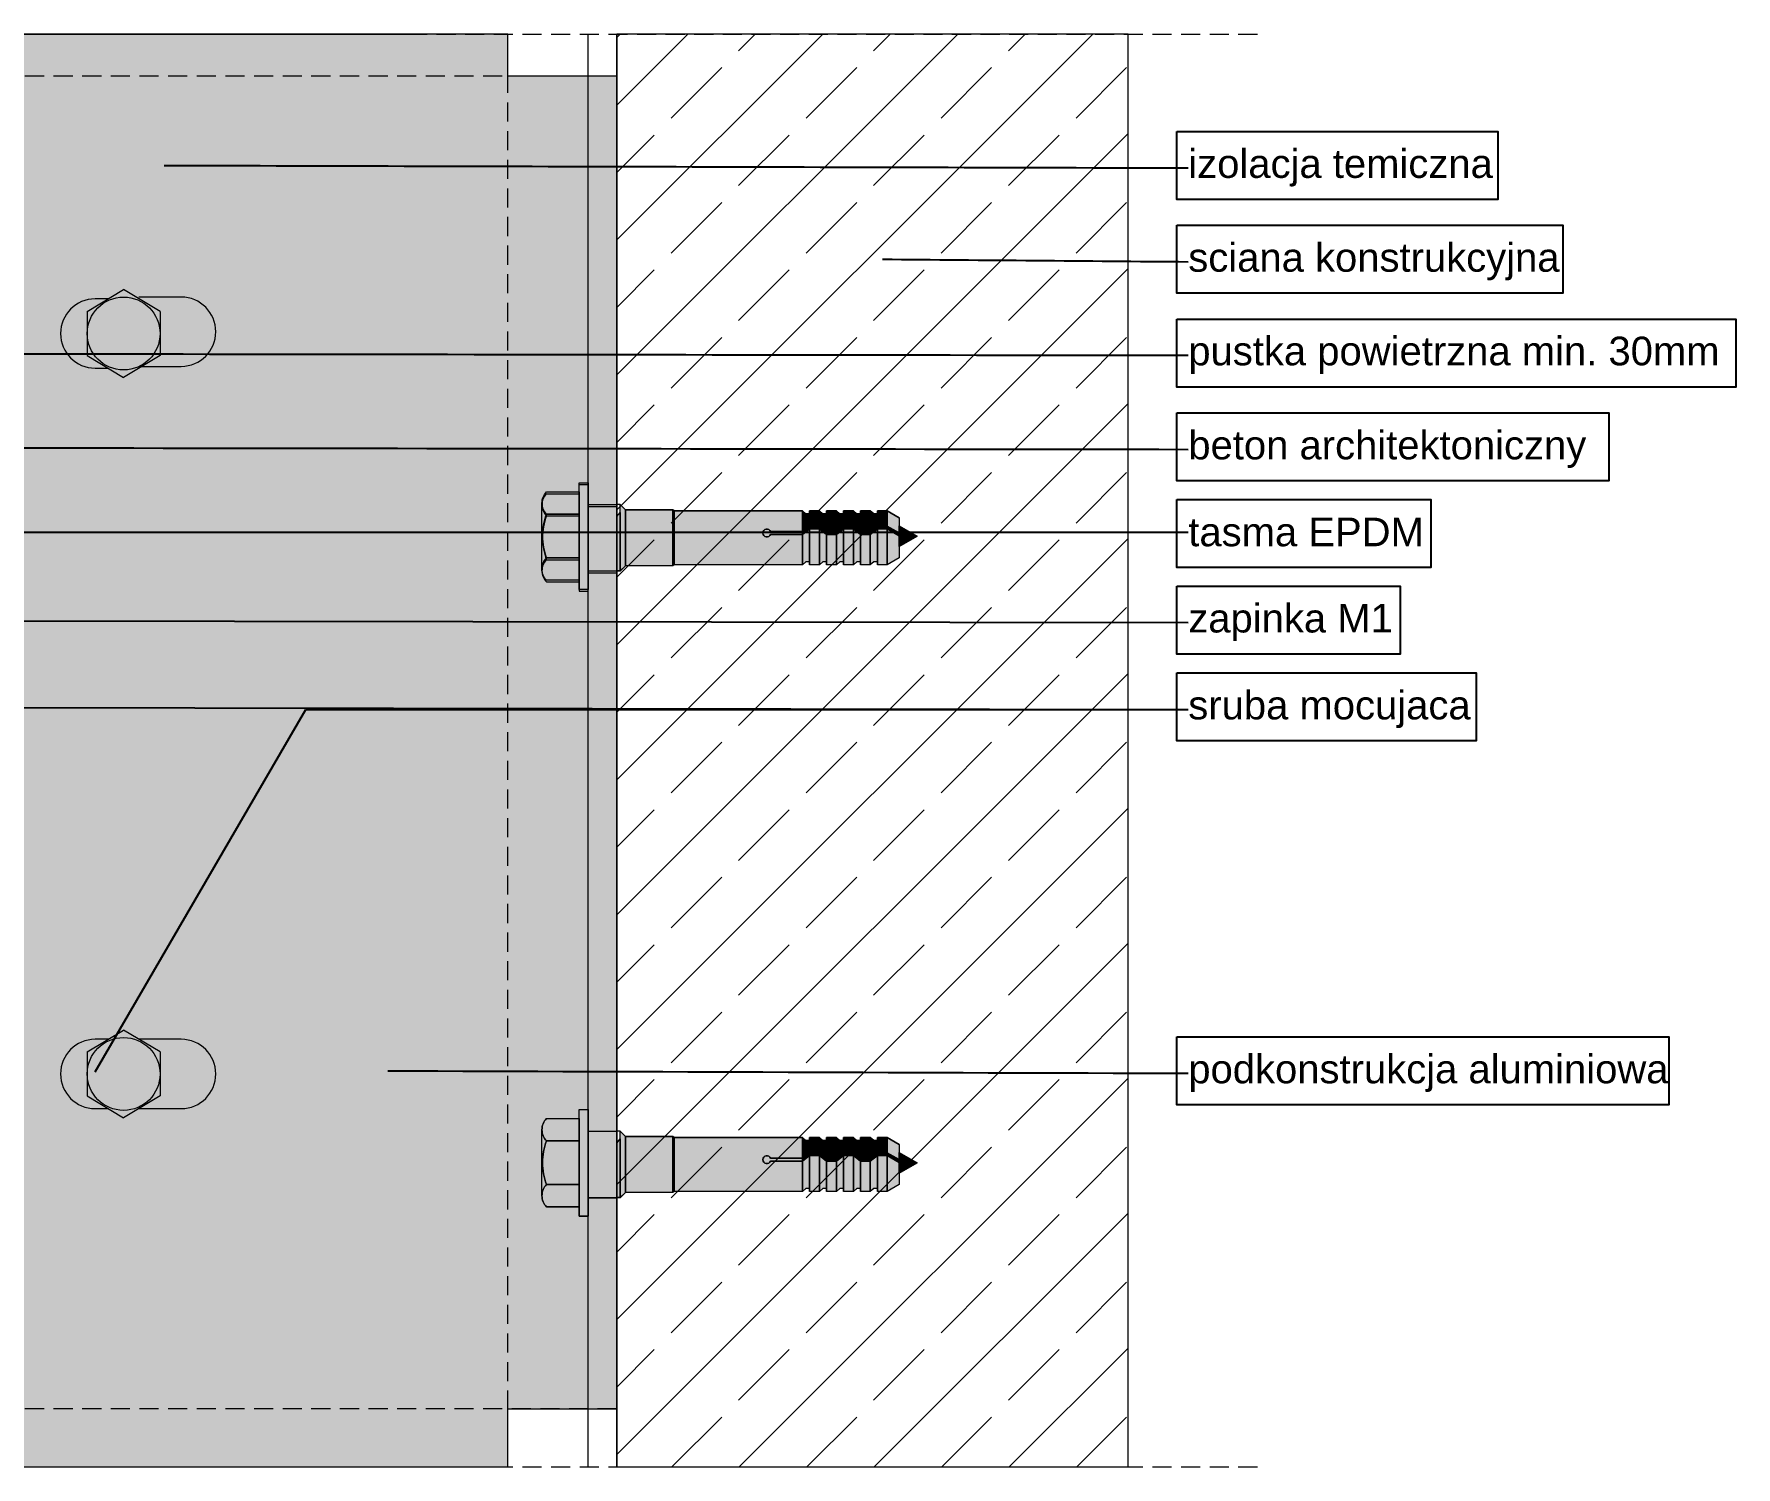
# Model space of a CAD drawing. Extents: x -106823 to -42801, y 48734 to 74234.
# Drawn here: x -50483 to -48700, y 67636 to 69137 of the extents above; entities that cross this region are included whole.
import ezdxf

# ---------------------------------------------------------------- set-up
doc = ezdxf.new("R2010")
doc.units = 0
doc.header["$MEASUREMENT"] = 0
doc.linetypes.add('Hidden Line', pattern=[30, 20, -10])
for name, color, linetype, lineweight, true_color in [('2D - Ogólne_Pen_No__2', 7, 'Continuous', 15, 0x7f7f7f), ('2D - Ogólne_Pen_No__82', 7, 'Continuous', 20, 0xaaaaaa), ('2D Drafting - General_Pen_No__141', 7, 'Continuous', 0, 0xe8e8e8), ('2D Drafting - General_Pen_No__2', 7, 'Continuous', 15, 0x7f7f7f), ('2D Drafting - General_Pen_No__81', 7, 'Continuous', 20, 0x6a6a6a), ('Annotation - Label_Pen_No__5', 7, 'Continuous', 25, 0x40a5ff)]:
    doc.layers.add(name, color=color, linetype=linetype, lineweight=lineweight, true_color=true_color)
doc.layers.add('2D Drafting - General_Pen_No__121', color=255, linetype='Continuous', lineweight=0)
doc.styles.add('GENERATED_STYLE_2', font='arial.ttf')
doc.dimstyles.new('GENERATED_STYLE__7', dxfattribs={"dimtxt": 0.18, "dimasz": 91.2, "dimexe": 0.18, "dimexo": 0.0625, "dimgap": 0.09, "dimtad": 0, "dimtih": 1, "dimtoh": 1, "dimdec": 4, "dimzin": 0, "dimdsep": 46, "dimcen": 0.09, "dimadec": 0, "dimazin": 0, "dimtfac": 1, "dimtdec": 4, "dimtmove": 0, "dimatfit": 3, "dimldrblk": 'ARROWHEAD_5', "dimfxl": 0, "dimtolj": 1, "dimtzin": 0, "dimarcsym": 0})

# ---------------------------------------------------------------- blocks, each defined once
blk = doc.blocks.new('ARROWHEAD_5')
at = {"color": 0, "linetype": 'Continuous', "lineweight": 0}
blk.add_line((0, 0), (-1, 0), dxfattribs=at)
blk.add_solid([(-1, 0.2679), (0, 0), (-1, -0.2679), (-1, 0.2679)], dxfattribs=at)

msp = doc.modelspace()

# ---------------------------------------------------------------- hatches: boundary and pattern name
at = {"layer": '2D Drafting - General_Pen_No__121', "linetype": 'Continuous'}
for points in [[(-49911.87, 68633.98), (-49946.05, 68633.98, -0.4195601), (-49946.05, 68657.28), (-49911.87, 68657.28)], [(-49902.55, 68611.07), (-49902.55, 68555.15), (-49911.87, 68555.15), (-49911.87, 68611.07), (-49911.87, 68666.99), (-49902.55, 68666.99)], [(-49950.32, 68611.07, 0.092424), (-49946.05, 68588.16, 0.201281), (-49950.93, 68576.51), (-49950.93, 68645.63, 0.201281), (-49946.05, 68633.98, 0.092424)], [(-49872.55, 68574.4), (-49902.55, 68574.4), (-49902.55, 68611.07), (-49902.55, 68644.07), (-49872.55, 68644.07), (-49872.55, 68607.2)], [(-49902.55, 68574.4), (-49902.55, 68611.07), (-49902.55, 68644.07), (-49872.55, 68644.07), (-49872.55, 68608.15), (-49872.55, 68574.4)], [(-49872.55, 68574.49), (-49872.55, 68607.2), (-49872.55, 68631.55), (-49869.04, 68635.92), (-49869.04, 68574.49)], [(-49869.04, 68574.49), (-49869.04, 68644.07), (-49868.86, 68644.07), (-49863.45, 68638.65), (-49863.45, 68579.91), (-49868.86, 68574.49)], [(-49863.45, 68579.81), (-49863.45, 68638.65), (-49813.71, 68638.65), (-49813.71, 68579.81)], [(-49813.71, 68579.81), (-49813.71, 68638.65), (-49812.46, 68637.41), (-49812.46, 68581.05)], [(-49812.46, 68581.05), (-49812.46, 68637.41), (-49678.04, 68637.41), (-49678.04, 68615.75), (-49711.35, 68615.75, 5.4750432), (-49711.35, 68612.79), (-49678.04, 68612.79), (-49678.04, 68581.05)], [(-49670.6, 68634.45), (-49670.6, 68621.5), (-49678.04, 68615.75), (-49678.04, 68637.41), (-49674.3, 68634.45)], [(-49660.25, 68637.41), (-49660.25, 68621.5), (-49670.6, 68621.5), (-49670.6, 68637.41)], [(-49652.81, 68634.45), (-49652.81, 68615.75), (-49660.25, 68621.5), (-49660.25, 68637.41), (-49656.5, 68634.45)], [(-49642.45, 68637.41), (-49642.45, 68615.75), (-49652.81, 68615.75), (-49652.81, 68637.41)], [(-49642.45, 68615.75), (-49642.45, 68637.41), (-49638.71, 68634.45), (-49635.01, 68634.45), (-49635.01, 68621.5)], [(-49624.65, 68637.41), (-49624.65, 68621.5), (-49635.01, 68621.5), (-49635.01, 68637.41)], [(-49617.21, 68634.45), (-49617.21, 68615.75), (-49624.65, 68621.5), (-49624.65, 68637.41), (-49620.91, 68634.45)], [(-49606.86, 68637.41), (-49606.86, 68615.75), (-49617.21, 68615.75), (-49617.21, 68637.41)], [(-49599.42, 68634.45), (-49599.42, 68621.5), (-49606.86, 68615.75), (-49606.86, 68637.41), (-49603.11, 68634.45)], [(-49599.42, 68621.5), (-49599.42, 68637.41), (-49589.06, 68637.41), (-49589.06, 68621.5)], [(-49576.68, 68614.35), (-49589.06, 68621.5), (-49589.06, 68637.41), (-49576.68, 68630.26)], [(-49911.87, 68588.16), (-49946.05, 68588.16, -0.092424), (-49950.32, 68611.07, -0.092424), (-49946.05, 68633.98), (-49911.87, 68633.98), (-49911.87, 68611.07)], [(-49678.04, 68612.79), (-49711.35, 68612.79, -5.4750432), (-49711.35, 68615.75), (-49678.04, 68615.75)], [(-49678.04, 68615.75), (-49670.6, 68621.5), (-49670.6, 68618.54), (-49678.04, 68612.79)], [(-49670.6, 68584.01), (-49674.3, 68584.01), (-49678.04, 68581.05), (-49678.04, 68612.79), (-49670.6, 68618.54)], [(-49670.6, 68621.5), (-49660.25, 68621.5), (-49660.25, 68618.54), (-49670.6, 68618.54)], [(-49670.6, 68581.05), (-49670.6, 68618.54), (-49660.25, 68618.54), (-49660.25, 68581.05)], [(-49652.81, 68612.79), (-49660.25, 68618.54), (-49660.25, 68621.5), (-49652.81, 68615.75)], [(-49652.81, 68584.01), (-49656.5, 68584.01), (-49660.25, 68581.05), (-49660.25, 68618.54), (-49652.81, 68612.79)], [(-49635.01, 68618.54), (-49642.45, 68612.79), (-49642.45, 68615.75), (-49635.01, 68621.5)], [(-49635.01, 68584.01), (-49638.71, 68584.01), (-49642.45, 68581.05), (-49642.45, 68612.79), (-49635.01, 68618.54)], [(-49624.65, 68618.54), (-49635.01, 68618.54), (-49635.01, 68621.5), (-49624.65, 68621.5)], [(-49624.65, 68581.05), (-49635.01, 68581.05), (-49635.01, 68618.54), (-49624.65, 68618.54)], [(-49617.21, 68612.79), (-49624.65, 68618.54), (-49624.65, 68621.5), (-49617.21, 68615.75)], [(-49617.21, 68584.01), (-49620.91, 68584.01), (-49624.65, 68581.05), (-49624.65, 68618.54), (-49617.21, 68612.79)], [(-49606.86, 68615.75), (-49599.42, 68621.5), (-49599.42, 68618.54), (-49606.86, 68612.79)], [(-49599.42, 68584.01), (-49603.11, 68584.01), (-49606.86, 68581.05), (-49606.86, 68612.79), (-49599.42, 68618.54)], [(-49599.42, 68621.5), (-49589.06, 68621.5), (-49589.06, 68618.54), (-49599.42, 68618.54)], [(-49599.42, 68581.05), (-49599.42, 68618.54), (-49589.06, 68618.54), (-49589.06, 68581.05)], [(-49576.68, 68611.39), (-49589.06, 68618.54), (-49589.06, 68621.5), (-49576.68, 68614.35)], [(-49576.68, 68588.2), (-49589.06, 68581.05), (-49589.06, 68618.54), (-49576.68, 68611.39)], [(-49557.95, 68610.98), (-49576.68, 68600.16), (-49576.68, 68621.79)], [(-49652.81, 68615.75), (-49642.45, 68615.75), (-49642.45, 68612.79), (-49652.81, 68612.79)], [(-49652.81, 68581.05), (-49652.81, 68612.79), (-49642.45, 68612.79), (-49642.45, 68581.05)], [(-49617.21, 68615.75), (-49606.86, 68615.75), (-49606.86, 68612.79), (-49617.21, 68612.79)], [(-49606.86, 68581.05), (-49617.21, 68581.05), (-49617.21, 68612.79), (-49606.86, 68612.79)], [(-49911.87, 68564.86), (-49946.05, 68564.86, -0.4195601), (-49946.05, 68588.16), (-49911.87, 68588.16)], [(-49902.55, 67954.39), (-49902.55, 67898.47), (-49911.87, 67898.47), (-49911.87, 67954.39), (-49911.87, 68010.31), (-49902.55, 68010.31)], [(-49911.87, 67977.3), (-49946.05, 67977.3, -0.4195601), (-49946.05, 68000.6), (-49911.87, 68000.6)], [(-49950.32, 67954.39, 0.092424), (-49946.05, 67931.48, 0.201281), (-49950.93, 67919.83), (-49950.93, 67988.95, 0.201281), (-49946.05, 67977.3, 0.092424)], [(-49911.87, 67931.48), (-49946.05, 67931.48, -0.092424), (-49950.32, 67954.39, -0.092424), (-49946.05, 67977.3), (-49911.87, 67977.3), (-49911.87, 67954.39)], [(-49872.55, 67917.71), (-49902.55, 67917.71), (-49902.55, 67954.39), (-49902.55, 67987.38), (-49872.55, 67987.38), (-49872.55, 67950.51)], [(-49902.55, 67917.71), (-49902.55, 67954.39), (-49902.55, 67987.38), (-49872.55, 67987.38), (-49872.55, 67951.46), (-49872.55, 67917.71)], [(-49872.55, 67917.81), (-49872.55, 67950.51), (-49872.55, 67974.87), (-49869.04, 67979.24), (-49869.04, 67917.81)], [(-49869.04, 67917.81), (-49869.04, 67987.38), (-49868.86, 67987.38), (-49863.45, 67981.97), (-49863.45, 67923.22), (-49868.86, 67917.81)], [(-49863.45, 67923.13), (-49863.45, 67981.97), (-49813.71, 67981.97), (-49813.71, 67923.13)], [(-49813.71, 67923.13), (-49813.71, 67981.97), (-49812.46, 67980.73), (-49812.46, 67924.37)], [(-49812.46, 67924.37), (-49812.46, 67980.73), (-49678.04, 67980.73), (-49678.04, 67959.07), (-49711.35, 67959.07, 5.4750432), (-49711.35, 67956.11), (-49678.04, 67956.11), (-49678.04, 67924.37)], [(-49670.6, 67977.77), (-49670.6, 67964.82), (-49678.04, 67959.07), (-49678.04, 67980.73), (-49674.3, 67977.77)], [(-49660.25, 67980.73), (-49660.25, 67964.82), (-49670.6, 67964.82), (-49670.6, 67980.73)], [(-49652.81, 67977.77), (-49652.81, 67959.07), (-49660.25, 67964.82), (-49660.25, 67980.73), (-49656.5, 67977.77)], [(-49642.45, 67980.73), (-49642.45, 67959.07), (-49652.81, 67959.07), (-49652.81, 67980.73)], [(-49642.45, 67959.07), (-49642.45, 67980.73), (-49638.71, 67977.77), (-49635.01, 67977.77), (-49635.01, 67964.82)], [(-49624.65, 67980.73), (-49624.65, 67964.82), (-49635.01, 67964.82), (-49635.01, 67980.73)], [(-49617.21, 67977.77), (-49617.21, 67959.07), (-49624.65, 67964.82), (-49624.65, 67980.73), (-49620.91, 67977.77)], [(-49606.86, 67980.73), (-49606.86, 67959.07), (-49617.21, 67959.07), (-49617.21, 67980.73)], [(-49599.42, 67977.77), (-49599.42, 67964.82), (-49606.86, 67959.07), (-49606.86, 67980.73), (-49603.11, 67977.77)], [(-49599.42, 67964.82), (-49599.42, 67980.73), (-49589.06, 67980.73), (-49589.06, 67964.82)], [(-49576.68, 67957.67), (-49589.06, 67964.82), (-49589.06, 67980.73), (-49576.68, 67973.58)], [(-49678.04, 67956.11), (-49711.35, 67956.11, -5.4750432), (-49711.35, 67959.07), (-49678.04, 67959.07)], [(-49678.04, 67959.07), (-49670.6, 67964.82), (-49670.6, 67961.86), (-49678.04, 67956.11)], [(-49670.6, 67927.33), (-49674.3, 67927.33), (-49678.04, 67924.37), (-49678.04, 67956.11), (-49670.6, 67961.86)], [(-49670.6, 67964.82), (-49660.25, 67964.82), (-49660.25, 67961.86), (-49670.6, 67961.86)], [(-49670.6, 67924.37), (-49670.6, 67961.86), (-49660.25, 67961.86), (-49660.25, 67924.37)], [(-49652.81, 67956.11), (-49660.25, 67961.86), (-49660.25, 67964.82), (-49652.81, 67959.07)], [(-49652.81, 67927.33), (-49656.5, 67927.33), (-49660.25, 67924.37), (-49660.25, 67961.86), (-49652.81, 67956.11)], [(-49652.81, 67959.07), (-49642.45, 67959.07), (-49642.45, 67956.11), (-49652.81, 67956.11)], [(-49635.01, 67961.86), (-49642.45, 67956.11), (-49642.45, 67959.07), (-49635.01, 67964.82)], [(-49635.01, 67927.33), (-49638.71, 67927.33), (-49642.45, 67924.37), (-49642.45, 67956.11), (-49635.01, 67961.86)], [(-49624.65, 67961.86), (-49635.01, 67961.86), (-49635.01, 67964.82), (-49624.65, 67964.82)], [(-49624.65, 67924.37), (-49635.01, 67924.37), (-49635.01, 67961.86), (-49624.65, 67961.86)], [(-49617.21, 67956.11), (-49624.65, 67961.86), (-49624.65, 67964.82), (-49617.21, 67959.07)], [(-49617.21, 67927.33), (-49620.91, 67927.33), (-49624.65, 67924.37), (-49624.65, 67961.86), (-49617.21, 67956.11)], [(-49617.21, 67959.07), (-49606.86, 67959.07), (-49606.86, 67956.11), (-49617.21, 67956.11)], [(-49606.86, 67959.07), (-49599.42, 67964.82), (-49599.42, 67961.86), (-49606.86, 67956.11)], [(-49599.42, 67927.33), (-49603.11, 67927.33), (-49606.86, 67924.37), (-49606.86, 67956.11), (-49599.42, 67961.86)], [(-49599.42, 67964.82), (-49589.06, 67964.82), (-49589.06, 67961.86), (-49599.42, 67961.86)], [(-49599.42, 67924.37), (-49599.42, 67961.86), (-49589.06, 67961.86), (-49589.06, 67924.37)], [(-49576.68, 67954.71), (-49589.06, 67961.86), (-49589.06, 67964.82), (-49576.68, 67957.67)], [(-49576.68, 67931.52), (-49589.06, 67924.37), (-49589.06, 67961.86), (-49576.68, 67954.71)], [(-49557.95, 67954.29), (-49576.68, 67943.48), (-49576.68, 67965.1)], [(-49652.81, 67924.37), (-49652.81, 67956.11), (-49642.45, 67956.11), (-49642.45, 67924.37)], [(-49606.86, 67924.37), (-49617.21, 67924.37), (-49617.21, 67956.11), (-49606.86, 67956.11)], [(-49911.87, 67908.18), (-49946.05, 67908.18, -0.4195601), (-49946.05, 67931.48), (-49911.87, 67931.48)]]:
    msp.add_hatch(color=256, dxfattribs=at).paths.add_polyline_path(points, flags=0)
at = {"layer": '2D Drafting - General_Pen_No__141', "linetype": 'Continuous'}
msp.add_hatch(color=256, dxfattribs=at).paths.add_polyline_path([(-50980.17, 69137.23), (-50980.17, 67635.51), (-49986.82, 67635.51), (-49986.82, 67696.35), (-49872.55, 67696.35), (-49872.55, 69093.21), (-49986.82, 69093.21), (-49986.82, 69137.23)], flags=0)
at = {"layer": '2D Drafting - General_Pen_No__81', "linetype": 'Continuous'}
h = msp.add_hatch(dxfattribs=at)
h.set_pattern_fill('Solid___Dashed', color=256, style=0, pattern_type=2)
h.set_pattern_definition([(45, (0, 0), (-70.71068, 70.71068), []), (45, (-35.36, 35.36), (-70.71068, 70.71068), [75, -25])])
h.paths.add_polyline_path([(-49872.55, 69137.23), (-49872.55, 67635.51), (-49336.78, 67635.51), (-49336.78, 68212.23), (-49336.78, 69137.23)], flags=0)

# ---------------------------------------------------------------- linework, layer by layer
at = {"layer": '2D - Ogólne_Pen_No__2', "linetype": 'Continuous'}
for p, q in [((-49872.55, 68644.07), (-49872.55, 68607.2)), ((-49868.86, 68644.07), (-49872.55, 68644.07)), ((-49863.45, 68638.65), (-49868.86, 68644.07)), ((-49813.71, 68638.65), (-49863.45, 68638.65)), ((-49863.45, 68638.65), (-49863.45, 68579.81)), ((-49812.46, 68637.41), (-49813.71, 68638.65)), ((-49813.71, 68638.65), (-49813.71, 68579.81)), ((-49678.04, 68637.41), (-49812.46, 68637.41)), ((-49812.46, 68581.05), (-49812.46, 68637.41)), ((-49674.3, 68634.45), (-49678.04, 68637.41)), ((-49678.04, 68637.41), (-49678.04, 68581.05)), ((-49670.6, 68634.45), (-49674.3, 68634.45)), ((-49670.6, 68637.41), (-49670.6, 68634.45)), ((-49660.25, 68637.41), (-49670.6, 68637.41)), ((-49670.6, 68637.41), (-49670.6, 68581.05)), ((-49656.5, 68634.45), (-49660.25, 68637.41)), ((-49660.25, 68637.41), (-49660.25, 68581.05)), ((-49652.81, 68634.45), (-49656.5, 68634.45)), ((-49652.81, 68637.41), (-49652.81, 68634.45)), ((-49642.45, 68637.41), (-49652.81, 68637.41)), ((-49652.81, 68637.41), (-49652.81, 68581.05)), ((-49638.71, 68634.45), (-49642.45, 68637.41)), ((-49642.45, 68637.41), (-49642.45, 68581.05)), ((-49635.01, 68634.45), (-49638.71, 68634.45)), ((-49635.01, 68637.41), (-49635.01, 68634.45)), ((-49624.65, 68637.41), (-49635.01, 68637.41)), ((-49635.01, 68637.41), (-49635.01, 68581.05)), ((-49620.91, 68634.45), (-49624.65, 68637.41)), ((-49624.65, 68637.41), (-49624.65, 68581.05)), ((-49617.21, 68634.45), (-49620.91, 68634.45)), ((-49617.21, 68637.41), (-49617.21, 68634.45)), ((-49606.86, 68637.41), (-49617.21, 68637.41)), ((-49617.21, 68637.41), (-49617.21, 68581.05)), ((-49603.11, 68634.45), (-49606.86, 68637.41)), ((-49606.86, 68637.41), (-49606.86, 68581.05)), ((-49599.42, 68634.45), (-49603.11, 68634.45)), ((-49599.42, 68637.41), (-49599.42, 68581.05)), ((-49589.06, 68637.41), (-49599.42, 68637.41)), ((-49576.68, 68630.26), (-49589.06, 68637.41)), ((-49589.06, 68637.41), (-49589.06, 68581.05)), ((-49670.6, 68621.5), (-49678.04, 68615.75)), ((-49670.6, 68618.54), (-49678.04, 68612.79)), ((-49660.25, 68621.5), (-49670.6, 68621.5)), ((-49660.25, 68618.54), (-49670.6, 68618.54)), ((-49652.81, 68615.75), (-49660.25, 68621.5)), ((-49652.81, 68612.79), (-49660.25, 68618.54)), ((-49635.01, 68621.5), (-49642.45, 68615.75)), ((-49635.01, 68618.54), (-49642.45, 68612.79)), ((-49624.65, 68621.5), (-49635.01, 68621.5)), ((-49624.65, 68618.54), (-49635.01, 68618.54)), ((-49617.21, 68615.75), (-49624.65, 68621.5)), ((-49617.21, 68612.79), (-49624.65, 68618.54)), ((-49599.42, 68621.5), (-49606.86, 68615.75)), ((-49599.42, 68618.54), (-49606.86, 68612.79)), ((-49589.06, 68621.5), (-49599.42, 68621.5)), ((-49589.06, 68618.54), (-49599.42, 68618.54)), ((-49576.68, 68614.35), (-49589.06, 68621.5)), ((-49576.68, 68611.39), (-49589.06, 68618.54)), ((-49576.68, 68630.26), (-49576.68, 68588.2)), ((-49576.68, 68621.79), (-49557.95, 68610.98)), ((-49872.55, 68574.49), (-49872.55, 68608.24)), ((-49872.55, 68574.4), (-49872.55, 68608.15)), ((-49678.04, 68615.75), (-49711.35, 68615.75)), ((-49678.04, 68612.79), (-49711.35, 68612.79)), ((-49642.45, 68615.75), (-49652.81, 68615.75)), ((-49642.45, 68612.79), (-49652.81, 68612.79)), ((-49606.86, 68615.75), (-49617.21, 68615.75)), ((-49606.86, 68612.79), (-49617.21, 68612.79)), ((-49576.68, 68600.16), (-49557.95, 68610.98)), ((-49812.46, 68581.05), (-49813.71, 68579.81)), ((-49678.04, 68581.05), (-49812.46, 68581.05)), ((-49674.3, 68584.01), (-49678.04, 68581.05)), ((-49670.6, 68584.01), (-49674.3, 68584.01)), ((-49670.6, 68581.05), (-49670.6, 68584.01)), ((-49660.25, 68581.05), (-49670.6, 68581.05)), ((-49656.5, 68584.01), (-49660.25, 68581.05)), ((-49652.81, 68584.01), (-49656.5, 68584.01)), ((-49652.81, 68581.05), (-49652.81, 68584.01)), ((-49642.45, 68581.05), (-49652.81, 68581.05)), ((-49638.71, 68584.01), (-49642.45, 68581.05)), ((-49635.01, 68584.01), (-49638.71, 68584.01)), ((-49635.01, 68581.05), (-49635.01, 68584.01)), ((-49624.65, 68581.05), (-49635.01, 68581.05)), ((-49620.91, 68584.01), (-49624.65, 68581.05)), ((-49617.21, 68584.01), (-49620.91, 68584.01)), ((-49617.21, 68581.05), (-49617.21, 68584.01)), ((-49606.86, 68581.05), (-49617.21, 68581.05)), ((-49603.11, 68584.01), (-49606.86, 68581.05)), ((-49599.42, 68584.01), (-49603.11, 68584.01)), ((-49589.06, 68581.05), (-49599.42, 68581.05)), ((-49576.68, 68588.2), (-49589.06, 68581.05)), ((-49868.86, 68574.49), (-49872.55, 68574.49)), ((-49868.86, 68574.4), (-49872.55, 68574.4)), ((-49863.45, 68579.91), (-49868.86, 68574.49)), ((-49863.45, 68579.81), (-49868.86, 68574.4)), ((-49813.71, 68579.81), (-49863.45, 68579.81)), ((-49868.86, 67987.38), (-49872.55, 67987.38)), ((-49863.45, 67981.97), (-49868.86, 67987.38)), ((-49813.71, 67981.97), (-49863.45, 67981.97)), ((-49863.45, 67981.97), (-49863.45, 67923.13)), ((-49812.46, 67980.73), (-49813.71, 67981.97)), ((-49813.71, 67981.97), (-49813.71, 67923.13)), ((-49678.04, 67980.73), (-49812.46, 67980.73)), ((-49812.46, 67924.37), (-49812.46, 67980.73)), ((-49674.3, 67977.77), (-49678.04, 67980.73)), ((-49678.04, 67980.73), (-49678.04, 67924.37)), ((-49670.6, 67977.77), (-49674.3, 67977.77)), ((-49670.6, 67980.73), (-49670.6, 67977.77)), ((-49660.25, 67980.73), (-49670.6, 67980.73)), ((-49670.6, 67980.73), (-49670.6, 67924.37)), ((-49656.5, 67977.77), (-49660.25, 67980.73)), ((-49660.25, 67980.73), (-49660.25, 67924.37)), ((-49652.81, 67977.77), (-49656.5, 67977.77)), ((-49652.81, 67980.73), (-49652.81, 67977.77)), ((-49642.45, 67980.73), (-49652.81, 67980.73)), ((-49652.81, 67980.73), (-49652.81, 67924.37)), ((-49638.71, 67977.77), (-49642.45, 67980.73)), ((-49642.45, 67980.73), (-49642.45, 67924.37)), ((-49635.01, 67977.77), (-49638.71, 67977.77)), ((-49635.01, 67980.73), (-49635.01, 67977.77)), ((-49624.65, 67980.73), (-49635.01, 67980.73)), ((-49635.01, 67980.73), (-49635.01, 67924.37)), ((-49620.91, 67977.77), (-49624.65, 67980.73)), ((-49624.65, 67980.73), (-49624.65, 67924.37)), ((-49617.21, 67977.77), (-49620.91, 67977.77)), ((-49617.21, 67980.73), (-49617.21, 67977.77)), ((-49606.86, 67980.73), (-49617.21, 67980.73)), ((-49617.21, 67980.73), (-49617.21, 67924.37)), ((-49603.11, 67977.77), (-49606.86, 67980.73)), ((-49606.86, 67980.73), (-49606.86, 67924.37)), ((-49599.42, 67977.77), (-49603.11, 67977.77)), ((-49599.42, 67980.73), (-49599.42, 67924.37)), ((-49589.06, 67980.73), (-49599.42, 67980.73)), ((-49576.68, 67973.58), (-49589.06, 67980.73)), ((-49589.06, 67980.73), (-49589.06, 67924.37)), ((-49678.04, 67959.07), (-49711.35, 67959.07)), ((-49670.6, 67964.82), (-49678.04, 67959.07)), ((-49670.6, 67961.86), (-49678.04, 67956.11)), ((-49660.25, 67964.82), (-49670.6, 67964.82)), ((-49660.25, 67961.86), (-49670.6, 67961.86)), ((-49652.81, 67959.07), (-49660.25, 67964.82)), ((-49652.81, 67956.11), (-49660.25, 67961.86)), ((-49642.45, 67959.07), (-49652.81, 67959.07)), ((-49635.01, 67964.82), (-49642.45, 67959.07)), ((-49635.01, 67961.86), (-49642.45, 67956.11)), ((-49624.65, 67964.82), (-49635.01, 67964.82)), ((-49624.65, 67961.86), (-49635.01, 67961.86)), ((-49617.21, 67959.07), (-49624.65, 67964.82)), ((-49617.21, 67956.11), (-49624.65, 67961.86)), ((-49606.86, 67959.07), (-49617.21, 67959.07)), ((-49599.42, 67964.82), (-49606.86, 67959.07)), ((-49599.42, 67961.86), (-49606.86, 67956.11)), ((-49589.06, 67964.82), (-49599.42, 67964.82)), ((-49589.06, 67961.86), (-49599.42, 67961.86)), ((-49576.68, 67957.67), (-49589.06, 67964.82)), ((-49576.68, 67954.71), (-49589.06, 67961.86)), ((-49576.68, 67973.58), (-49576.68, 67931.52)), ((-49576.68, 67965.1), (-49557.95, 67954.29)), ((-49872.55, 67917.81), (-49872.55, 67951.56)), ((-49678.04, 67956.11), (-49711.35, 67956.11)), ((-49642.45, 67956.11), (-49652.81, 67956.11)), ((-49606.86, 67956.11), (-49617.21, 67956.11)), ((-49576.68, 67943.48), (-49557.95, 67954.29)), ((-49863.45, 67923.22), (-49868.86, 67917.81)), ((-49863.45, 67923.13), (-49868.86, 67917.71)), ((-49813.71, 67923.13), (-49863.45, 67923.13)), ((-49812.46, 67924.37), (-49813.71, 67923.13)), ((-49678.04, 67924.37), (-49812.46, 67924.37)), ((-49674.3, 67927.33), (-49678.04, 67924.37)), ((-49670.6, 67927.33), (-49674.3, 67927.33)), ((-49670.6, 67924.37), (-49670.6, 67927.33)), ((-49660.25, 67924.37), (-49670.6, 67924.37)), ((-49656.5, 67927.33), (-49660.25, 67924.37)), ((-49652.81, 67927.33), (-49656.5, 67927.33)), ((-49652.81, 67924.37), (-49652.81, 67927.33)), ((-49642.45, 67924.37), (-49652.81, 67924.37)), ((-49638.71, 67927.33), (-49642.45, 67924.37)), ((-49635.01, 67927.33), (-49638.71, 67927.33)), ((-49635.01, 67924.37), (-49635.01, 67927.33)), ((-49624.65, 67924.37), (-49635.01, 67924.37)), ((-49620.91, 67927.33), (-49624.65, 67924.37)), ((-49617.21, 67927.33), (-49620.91, 67927.33)), ((-49617.21, 67924.37), (-49617.21, 67927.33)), ((-49606.86, 67924.37), (-49617.21, 67924.37)), ((-49603.11, 67927.33), (-49606.86, 67924.37)), ((-49599.42, 67927.33), (-49603.11, 67927.33)), ((-49589.06, 67924.37), (-49599.42, 67924.37)), ((-49576.68, 67931.52), (-49589.06, 67924.37)), ((-49868.86, 67917.81), (-49872.55, 67917.81)), ((-49868.86, 67917.71), (-49872.55, 67917.71))]:
    msp.add_line(p, q, dxfattribs=at)
msp.add_arc((-49715.27, 68614.27), 4.18, 20.70161, 339.29839, dxfattribs=at)
at = {"layer": '2D - Ogólne_Pen_No__82', "linetype": 'Continuous'}
msp.add_arc((-49715.27, 67957.59), 4.18, 20.70161, 339.29839, dxfattribs=at)
at = {"layer": '2D Drafting - General_Pen_No__2', "linetype": 'Hidden Line'}
for p, q in [((-51471.32, 69137.23), (-49196.39, 69137.23)), ((-49986.82, 67635.51), (-49986.82, 69137.23)), ((-49872.55, 69093.21), (-50871.84, 69093.21)), ((-49872.55, 67696.35), (-50871.84, 67696.35)), ((-51471.32, 67635.51), (-49196.39, 67635.51))]:
    msp.add_line(p, q, dxfattribs=at)
at = {"layer": '2D Drafting - General_Pen_No__2', "linetype": 'Continuous'}
for p, q in [((-50677.15, 69137.23), (-50072.55, 69137.23)), ((-49902.55, 67635.51), (-49902.55, 69137.23)), ((-49872.55, 67635.51), (-49872.55, 69137.23)), ((-49336.78, 67635.51), (-49336.78, 69137.23)), ((-50427.38, 68846.37), (-50389.22, 68869.37)), ((-50351.05, 68846.37), (-50389.22, 68869.37)), ((-50405.33, 68859.66), (-50419.07, 68859.66)), ((-50328.9, 68861.53), (-50373.11, 68861.53)), ((-50427.38, 68846.37), (-50427.38, 68800.37)), ((-50351.05, 68846.37), (-50351.05, 68800.37)), ((-50427.38, 68800.37), (-50389.22, 68777.37)), ((-50351.05, 68800.37), (-50389.22, 68777.37)), ((-50419.07, 68787.08), (-50405.33, 68787.08)), ((-50373.11, 68788.95), (-50328.9, 68788.95)), ((-49946.05, 68655.44), (-49911.87, 68655.44)), ((-49911.87, 68665.15), (-49902.55, 68665.15)), ((-49911.87, 68609.23), (-49911.87, 68665.15)), ((-49902.55, 68665.15), (-49902.55, 68609.23)), ((-49950.93, 68574.67), (-49950.93, 68643.79)), ((-49902.55, 68642.23), (-49872.55, 68642.23)), ((-49946.05, 68632.14), (-49911.87, 68632.14)), ((-49911.87, 68609.23), (-49911.87, 68553.31)), ((-49902.55, 68553.31), (-49902.55, 68609.23)), ((-49946.05, 68586.32), (-49911.87, 68586.32)), ((-49946.05, 68563.02), (-49911.87, 68563.02)), ((-49902.55, 68572.55), (-49872.55, 68572.55)), ((-49911.87, 68553.31), (-49902.55, 68553.31)), ((-50427.38, 68070.4), (-50389.22, 68093.4)), ((-50405.33, 68083.69), (-50419.07, 68083.69)), ((-50351.05, 68070.4), (-50389.22, 68093.4)), ((-50328.9, 68083.69), (-50373.11, 68083.69)), ((-50427.38, 68070.4), (-50427.38, 68024.4)), ((-50351.05, 68070.4), (-50351.05, 68024.4)), ((-50427.38, 68024.4), (-50389.22, 68001.4)), ((-50419.07, 68011.11), (-50405.33, 68011.11)), ((-50351.05, 68024.4), (-50389.22, 68001.4)), ((-50373.11, 68011.11), (-50328.9, 68011.11)), ((-49911.87, 67954.39), (-49911.87, 68010.31)), ((-49911.87, 68010.31), (-49902.55, 68010.31)), ((-49902.55, 68010.31), (-49902.55, 67954.39)), ((-49946.05, 68000.6), (-49911.87, 68000.6)), ((-49950.93, 67919.83), (-49950.93, 67988.95)), ((-49946.05, 67977.3), (-49911.87, 67977.3)), ((-49902.55, 67987.38), (-49872.55, 67987.38)), ((-49911.87, 67954.39), (-49911.87, 67898.47)), ((-49902.55, 67898.47), (-49902.55, 67954.39)), ((-49946.05, 67931.48), (-49911.87, 67931.48)), ((-49946.05, 67908.18), (-49911.87, 67908.18)), ((-49902.55, 67917.71), (-49872.55, 67917.71)), ((-49911.87, 67898.47), (-49902.55, 67898.47))]:
    msp.add_line(p, q, dxfattribs=at)
at = {"layer": '2D Drafting - General_Pen_No__2', "linetype": 'Continuous', "flags": 128}
for points in [[(-50980.17, 69137.23), (-50980.17, 67635.51), (-49986.82, 67635.51), (-49986.82, 67696.35), (-49872.55, 67696.35), (-49872.55, 69093.21), (-49986.82, 69093.21), (-49986.82, 69137.23)], [(-49872.55, 69137.23), (-49872.55, 67635.51), (-49336.78, 67635.51), (-49336.78, 68212.23), (-49336.78, 69137.23)], [(-49902.55, 68611.07), (-49902.55, 68555.15), (-49911.87, 68555.15), (-49911.87, 68611.07), (-49911.87, 68666.99), (-49902.55, 68666.99)], [(-49872.55, 68574.4), (-49902.55, 68574.4), (-49902.55, 68611.07), (-49902.55, 68644.07), (-49872.55, 68644.07), (-49872.55, 68607.2)], [(-49902.55, 68574.4), (-49902.55, 68611.07), (-49902.55, 68644.07), (-49872.55, 68644.07), (-49872.55, 68608.15), (-49872.55, 68574.4)], [(-49872.55, 68574.49), (-49872.55, 68607.2), (-49872.55, 68631.55), (-49869.04, 68635.92), (-49869.04, 68574.49)], [(-49869.04, 68574.49), (-49869.04, 68644.07), (-49868.86, 68644.07), (-49863.45, 68638.65), (-49863.45, 68579.91), (-49868.86, 68574.49)], [(-49863.45, 68579.81), (-49863.45, 68638.65), (-49813.71, 68638.65), (-49813.71, 68579.81)], [(-49813.71, 68579.81), (-49813.71, 68638.65), (-49812.46, 68637.41), (-49812.46, 68581.05)], [(-49670.6, 68634.45), (-49670.6, 68621.5), (-49678.04, 68615.75), (-49678.04, 68637.41), (-49674.3, 68634.45)], [(-49660.25, 68637.41), (-49660.25, 68621.5), (-49670.6, 68621.5), (-49670.6, 68637.41)], [(-49652.81, 68634.45), (-49652.81, 68615.75), (-49660.25, 68621.5), (-49660.25, 68637.41), (-49656.5, 68634.45)], [(-49642.45, 68637.41), (-49642.45, 68615.75), (-49652.81, 68615.75), (-49652.81, 68637.41)], [(-49642.45, 68615.75), (-49642.45, 68637.41), (-49638.71, 68634.45), (-49635.01, 68634.45), (-49635.01, 68621.5)], [(-49624.65, 68637.41), (-49624.65, 68621.5), (-49635.01, 68621.5), (-49635.01, 68637.41)], [(-49617.21, 68634.45), (-49617.21, 68615.75), (-49624.65, 68621.5), (-49624.65, 68637.41), (-49620.91, 68634.45)], [(-49606.86, 68637.41), (-49606.86, 68615.75), (-49617.21, 68615.75), (-49617.21, 68637.41)], [(-49599.42, 68634.45), (-49599.42, 68621.5), (-49606.86, 68615.75), (-49606.86, 68637.41), (-49603.11, 68634.45)], [(-49599.42, 68621.5), (-49599.42, 68637.41), (-49589.06, 68637.41), (-49589.06, 68621.5)], [(-49576.68, 68614.35), (-49589.06, 68621.5), (-49589.06, 68637.41), (-49576.68, 68630.26)], [(-49678.04, 68615.75), (-49670.6, 68621.5), (-49670.6, 68618.54), (-49678.04, 68612.79)], [(-49670.6, 68584.01), (-49674.3, 68584.01), (-49678.04, 68581.05), (-49678.04, 68612.79), (-49670.6, 68618.54)], [(-49670.6, 68621.5), (-49660.25, 68621.5), (-49660.25, 68618.54), (-49670.6, 68618.54)], [(-49670.6, 68581.05), (-49670.6, 68618.54), (-49660.25, 68618.54), (-49660.25, 68581.05)], [(-49652.81, 68612.79), (-49660.25, 68618.54), (-49660.25, 68621.5), (-49652.81, 68615.75)], [(-49652.81, 68584.01), (-49656.5, 68584.01), (-49660.25, 68581.05), (-49660.25, 68618.54), (-49652.81, 68612.79)], [(-49635.01, 68618.54), (-49642.45, 68612.79), (-49642.45, 68615.75), (-49635.01, 68621.5)], [(-49635.01, 68584.01), (-49638.71, 68584.01), (-49642.45, 68581.05), (-49642.45, 68612.79), (-49635.01, 68618.54)], [(-49624.65, 68618.54), (-49635.01, 68618.54), (-49635.01, 68621.5), (-49624.65, 68621.5)], [(-49624.65, 68581.05), (-49635.01, 68581.05), (-49635.01, 68618.54), (-49624.65, 68618.54)], [(-49617.21, 68612.79), (-49624.65, 68618.54), (-49624.65, 68621.5), (-49617.21, 68615.75)], [(-49617.21, 68584.01), (-49620.91, 68584.01), (-49624.65, 68581.05), (-49624.65, 68618.54), (-49617.21, 68612.79)], [(-49606.86, 68615.75), (-49599.42, 68621.5), (-49599.42, 68618.54), (-49606.86, 68612.79)], [(-49599.42, 68584.01), (-49603.11, 68584.01), (-49606.86, 68581.05), (-49606.86, 68612.79), (-49599.42, 68618.54)], [(-49599.42, 68621.5), (-49589.06, 68621.5), (-49589.06, 68618.54), (-49599.42, 68618.54)], [(-49599.42, 68581.05), (-49599.42, 68618.54), (-49589.06, 68618.54), (-49589.06, 68581.05)], [(-49576.68, 68611.39), (-49589.06, 68618.54), (-49589.06, 68621.5), (-49576.68, 68614.35)], [(-49576.68, 68588.2), (-49589.06, 68581.05), (-49589.06, 68618.54), (-49576.68, 68611.39)], [(-49557.95, 68610.98), (-49576.68, 68600.16), (-49576.68, 68621.79)], [(-49652.81, 68615.75), (-49642.45, 68615.75), (-49642.45, 68612.79), (-49652.81, 68612.79)], [(-49652.81, 68581.05), (-49652.81, 68612.79), (-49642.45, 68612.79), (-49642.45, 68581.05)], [(-49617.21, 68615.75), (-49606.86, 68615.75), (-49606.86, 68612.79), (-49617.21, 68612.79)], [(-49606.86, 68581.05), (-49617.21, 68581.05), (-49617.21, 68612.79), (-49606.86, 68612.79)], [(-49902.55, 67954.39), (-49902.55, 67898.47), (-49911.87, 67898.47), (-49911.87, 67954.39), (-49911.87, 68010.31), (-49902.55, 68010.31)], [(-49872.55, 67917.71), (-49902.55, 67917.71), (-49902.55, 67954.39), (-49902.55, 67987.38), (-49872.55, 67987.38), (-49872.55, 67950.51)], [(-49902.55, 67917.71), (-49902.55, 67954.39), (-49902.55, 67987.38), (-49872.55, 67987.38), (-49872.55, 67951.46), (-49872.55, 67917.71)], [(-49872.55, 67917.81), (-49872.55, 67950.51), (-49872.55, 67974.87), (-49869.04, 67979.24), (-49869.04, 67917.81)], [(-49869.04, 67917.81), (-49869.04, 67987.38), (-49868.86, 67987.38), (-49863.45, 67981.97), (-49863.45, 67923.22), (-49868.86, 67917.81)], [(-49863.45, 67923.13), (-49863.45, 67981.97), (-49813.71, 67981.97), (-49813.71, 67923.13)], [(-49813.71, 67923.13), (-49813.71, 67981.97), (-49812.46, 67980.73), (-49812.46, 67924.37)], [(-49670.6, 67977.77), (-49670.6, 67964.82), (-49678.04, 67959.07), (-49678.04, 67980.73), (-49674.3, 67977.77)], [(-49660.25, 67980.73), (-49660.25, 67964.82), (-49670.6, 67964.82), (-49670.6, 67980.73)], [(-49652.81, 67977.77), (-49652.81, 67959.07), (-49660.25, 67964.82), (-49660.25, 67980.73), (-49656.5, 67977.77)], [(-49642.45, 67980.73), (-49642.45, 67959.07), (-49652.81, 67959.07), (-49652.81, 67980.73)], [(-49642.45, 67959.07), (-49642.45, 67980.73), (-49638.71, 67977.77), (-49635.01, 67977.77), (-49635.01, 67964.82)], [(-49624.65, 67980.73), (-49624.65, 67964.82), (-49635.01, 67964.82), (-49635.01, 67980.73)], [(-49617.21, 67977.77), (-49617.21, 67959.07), (-49624.65, 67964.82), (-49624.65, 67980.73), (-49620.91, 67977.77)], [(-49606.86, 67980.73), (-49606.86, 67959.07), (-49617.21, 67959.07), (-49617.21, 67980.73)], [(-49599.42, 67977.77), (-49599.42, 67964.82), (-49606.86, 67959.07), (-49606.86, 67980.73), (-49603.11, 67977.77)], [(-49599.42, 67964.82), (-49599.42, 67980.73), (-49589.06, 67980.73), (-49589.06, 67964.82)], [(-49576.68, 67957.67), (-49589.06, 67964.82), (-49589.06, 67980.73), (-49576.68, 67973.58)], [(-49678.04, 67959.07), (-49670.6, 67964.82), (-49670.6, 67961.86), (-49678.04, 67956.11)], [(-49670.6, 67927.33), (-49674.3, 67927.33), (-49678.04, 67924.37), (-49678.04, 67956.11), (-49670.6, 67961.86)], [(-49670.6, 67964.82), (-49660.25, 67964.82), (-49660.25, 67961.86), (-49670.6, 67961.86)], [(-49670.6, 67924.37), (-49670.6, 67961.86), (-49660.25, 67961.86), (-49660.25, 67924.37)], [(-49652.81, 67956.11), (-49660.25, 67961.86), (-49660.25, 67964.82), (-49652.81, 67959.07)], [(-49652.81, 67927.33), (-49656.5, 67927.33), (-49660.25, 67924.37), (-49660.25, 67961.86), (-49652.81, 67956.11)], [(-49652.81, 67959.07), (-49642.45, 67959.07), (-49642.45, 67956.11), (-49652.81, 67956.11)], [(-49635.01, 67961.86), (-49642.45, 67956.11), (-49642.45, 67959.07), (-49635.01, 67964.82)], [(-49635.01, 67927.33), (-49638.71, 67927.33), (-49642.45, 67924.37), (-49642.45, 67956.11), (-49635.01, 67961.86)], [(-49624.65, 67961.86), (-49635.01, 67961.86), (-49635.01, 67964.82), (-49624.65, 67964.82)], [(-49624.65, 67924.37), (-49635.01, 67924.37), (-49635.01, 67961.86), (-49624.65, 67961.86)], [(-49617.21, 67956.11), (-49624.65, 67961.86), (-49624.65, 67964.82), (-49617.21, 67959.07)], [(-49617.21, 67927.33), (-49620.91, 67927.33), (-49624.65, 67924.37), (-49624.65, 67961.86), (-49617.21, 67956.11)], [(-49617.21, 67959.07), (-49606.86, 67959.07), (-49606.86, 67956.11), (-49617.21, 67956.11)], [(-49606.86, 67959.07), (-49599.42, 67964.82), (-49599.42, 67961.86), (-49606.86, 67956.11)], [(-49599.42, 67927.33), (-49603.11, 67927.33), (-49606.86, 67924.37), (-49606.86, 67956.11), (-49599.42, 67961.86)], [(-49599.42, 67964.82), (-49589.06, 67964.82), (-49589.06, 67961.86), (-49599.42, 67961.86)], [(-49599.42, 67924.37), (-49599.42, 67961.86), (-49589.06, 67961.86), (-49589.06, 67924.37)], [(-49576.68, 67954.71), (-49589.06, 67961.86), (-49589.06, 67964.82), (-49576.68, 67957.67)], [(-49576.68, 67931.52), (-49589.06, 67924.37), (-49589.06, 67961.86), (-49576.68, 67954.71)], [(-49557.95, 67954.29), (-49576.68, 67943.48), (-49576.68, 67965.1)], [(-49652.81, 67924.37), (-49652.81, 67956.11), (-49642.45, 67956.11), (-49642.45, 67924.37)], [(-49606.86, 67924.37), (-49617.21, 67924.37), (-49617.21, 67956.11), (-49606.86, 67956.11)]]:
    msp.add_lwpolyline(points, close=True, dxfattribs=at)
for points in [[(-49911.87, 68633.98), (-49946.05, 68633.98, -0.4195601), (-49946.05, 68657.28), (-49911.87, 68657.28)], [(-49950.32, 68611.07, 0.092424), (-49946.05, 68588.16, 0.201281), (-49950.93, 68576.51), (-49950.93, 68645.63, 0.201281), (-49946.05, 68633.98, 0.092424)], [(-49812.46, 68581.05), (-49812.46, 68637.41), (-49678.04, 68637.41), (-49678.04, 68615.75), (-49711.35, 68615.75, 5.4750432), (-49711.35, 68612.79), (-49678.04, 68612.79), (-49678.04, 68581.05)], [(-49911.87, 68588.16), (-49946.05, 68588.16, -0.092424), (-49950.32, 68611.07, -0.092424), (-49946.05, 68633.98), (-49911.87, 68633.98), (-49911.87, 68611.07)], [(-49678.04, 68612.79), (-49711.35, 68612.79, -5.4750432), (-49711.35, 68615.75), (-49678.04, 68615.75)], [(-49911.87, 68564.86), (-49946.05, 68564.86, -0.4195601), (-49946.05, 68588.16), (-49911.87, 68588.16)], [(-49911.87, 67977.3), (-49946.05, 67977.3, -0.4195601), (-49946.05, 68000.6), (-49911.87, 68000.6)], [(-49950.32, 67954.39, 0.092424), (-49946.05, 67931.48, 0.201281), (-49950.93, 67919.83), (-49950.93, 67988.95, 0.201281), (-49946.05, 67977.3, 0.092424)], [(-49911.87, 67931.48), (-49946.05, 67931.48, -0.092424), (-49950.32, 67954.39, -0.092424), (-49946.05, 67977.3), (-49911.87, 67977.3), (-49911.87, 67954.39)], [(-49812.46, 67924.37), (-49812.46, 67980.73), (-49678.04, 67980.73), (-49678.04, 67959.07), (-49711.35, 67959.07, 5.4750432), (-49711.35, 67956.11), (-49678.04, 67956.11), (-49678.04, 67924.37)], [(-49678.04, 67956.11), (-49711.35, 67956.11, -5.4750432), (-49711.35, 67959.07), (-49678.04, 67959.07)], [(-49911.87, 67908.18), (-49946.05, 67908.18, -0.4195601), (-49946.05, 67931.48), (-49911.87, 67931.48)]]:
    msp.add_lwpolyline(points, format="xyb", close=True, dxfattribs=at)
at = {"layer": '2D Drafting - General_Pen_No__2', "linetype": 'Continuous'}
for centre in [(-50389.22, 68823.37), (-50389.22, 68047.4)]:
    msp.add_circle(centre, 38.17, dxfattribs=at)
for centre, radius, start, end in [((-50419.07, 68823.37), 36.29, 90, 270), ((-50328.9, 68825.24), 36.29, 270, 90), ((-49934.61, 68643.79), 16.33, 134.47805, 225.52195), ((-49886.74, 68609.23), 63.58, 158.87798, 180), ((-49886.74, 68609.23), 63.58, 180, 201.12202), ((-49934.61, 68574.67), 16.33, 134.47805, 225.52195), ((-50419.07, 68047.4), 36.29, 90, 270), ((-50328.9, 68047.4), 36.29, 270, 90), ((-49934.61, 67988.95), 16.33, 134.47805, 225.52195), ((-49886.74, 67954.39), 63.58, 158.87798, 180), ((-49886.74, 67954.39), 63.58, 180, 201.12202), ((-49934.61, 67919.83), 16.33, 134.47805, 225.52195)]:
    msp.add_arc(centre, radius, start, end, dxfattribs=at)
at = {"layer": 'Annotation - Label_Pen_No__5', "linetype": 'Continuous', "flags": 128}
for points in [[(-49285.71, 69035.1), (-48949.3, 69035.1), (-48949.3, 68963.96), (-49285.71, 68963.96)], [(-49285.71, 68936.78), (-48881.28, 68936.78), (-48881.28, 68865.63), (-49285.71, 68865.63)], [(-49285.71, 68838.46), (-48699.91, 68838.46), (-48699.91, 68767.31), (-49285.71, 68767.31)], [(-49285.71, 68740.13), (-48833.21, 68740.13), (-48833.21, 68668.99), (-49285.71, 68668.99)], [(-49285.71, 68649.3), (-49019.52, 68649.3), (-49019.52, 68578.16), (-49285.71, 68578.16)], [(-49285.71, 68558.47), (-49051.88, 68558.47), (-49051.88, 68487.33), (-49285.71, 68487.33)], [(-49285.71, 68467.64), (-48972.07, 68467.64), (-48972.07, 68396.49), (-49285.71, 68396.49)], [(-49285.71, 68467.64), (-48972.07, 68467.64), (-48972.07, 68396.49), (-49285.71, 68396.49)], [(-49285.71, 68086.26), (-48770.19, 68086.26), (-48770.19, 68015.12), (-49285.71, 68015.12)]]:
    msp.add_lwpolyline(points, close=True, dxfattribs=at)

# ---------------------------------------------------------------- texts
at = {"layer": 'Annotation - Label_Pen_No__5', "linetype": 'Continuous', "char_height": 30, "attachment_point": 4, "style": 'GENERATED_STYLE_2'}
for s, insert, width in [('{izolacja temiczna}', (-49273.71, 68996.92), 312.412), ('{sciana konstrukcyjna}', (-49273.71, 68898.6), 380.435), ('{pustka powietrzna min. 30mm}', (-49273.71, 68800.52), 561.8056), ('{beton architektoniczny}', (-49273.71, 68701.96), 428.5065), ('{tasma EPDM}', (-49273.71, 68615.21), 242.195), ('{zapinka M1}', (-49273.71, 68520.53), 209.829), ('{sruba mocujaca}', (-49273.71, 68429.46), 289.646), ('{sruba mocujaca}', (-49273.71, 68429.46), 289.646), ('{podkonstrukcja aluminiowa}', (-49273.71, 68048.09), 491.52)]:
    msp.add_mtext(s, dxfattribs=dict(at, insert=insert, width=width))

# ---------------------------------------------------------------- leaders
at = {"layer": 'Annotation - Label_Pen_No__5', "linetype": 'Continuous', "path_type": 1, "annotation_type": 0, "has_hookline": 1, "hookline_direction": 0}
for points, text_width in [([(-50346.59, 68999.53), (-49273.8, 68996.92)], 165.06), ([(-49594.16, 68901.21), (-49273.8, 68898.6)], 251.43), ([(-51047.38, 68802.88), (-49273.8, 68800.52)], 550.77), ([(-51237.48, 68704.56), (-49273.8, 68701.96)], 413.52), ([(-50112.43, 68050.69), (-49273.8, 68048.09)], 277.08)]:
    msp.add_leader(points, dimstyle='GENERATED_STYLE__7', dxfattribs=dict(at, text_width=text_width))
at = {"layer": 'Annotation - Label_Pen_No__5', "linetype": 'Continuous', "annotation_type": 0, "has_hookline": 1, "hookline_direction": 0}
for points, text_width in [([(-51163.37, 68417.73), (-50967.37, 68615.21), (-49273.8, 68615.21)], 242.76), ([(-50992.92, 68522.9), (-49273.8, 68520.53)], 205.62), ([(-50846.58, 68432.06), (-49273.8, 68429.46)], 174.66), ([(-50419.07, 68049.73), (-50198.33, 68429.46), (-49273.8, 68429.46)], 174.66)]:
    msp.add_leader(points, dimstyle='GENERATED_STYLE__7', dxfattribs=dict(at, text_width=text_width))

doc.saveas('drawing.dxf')
